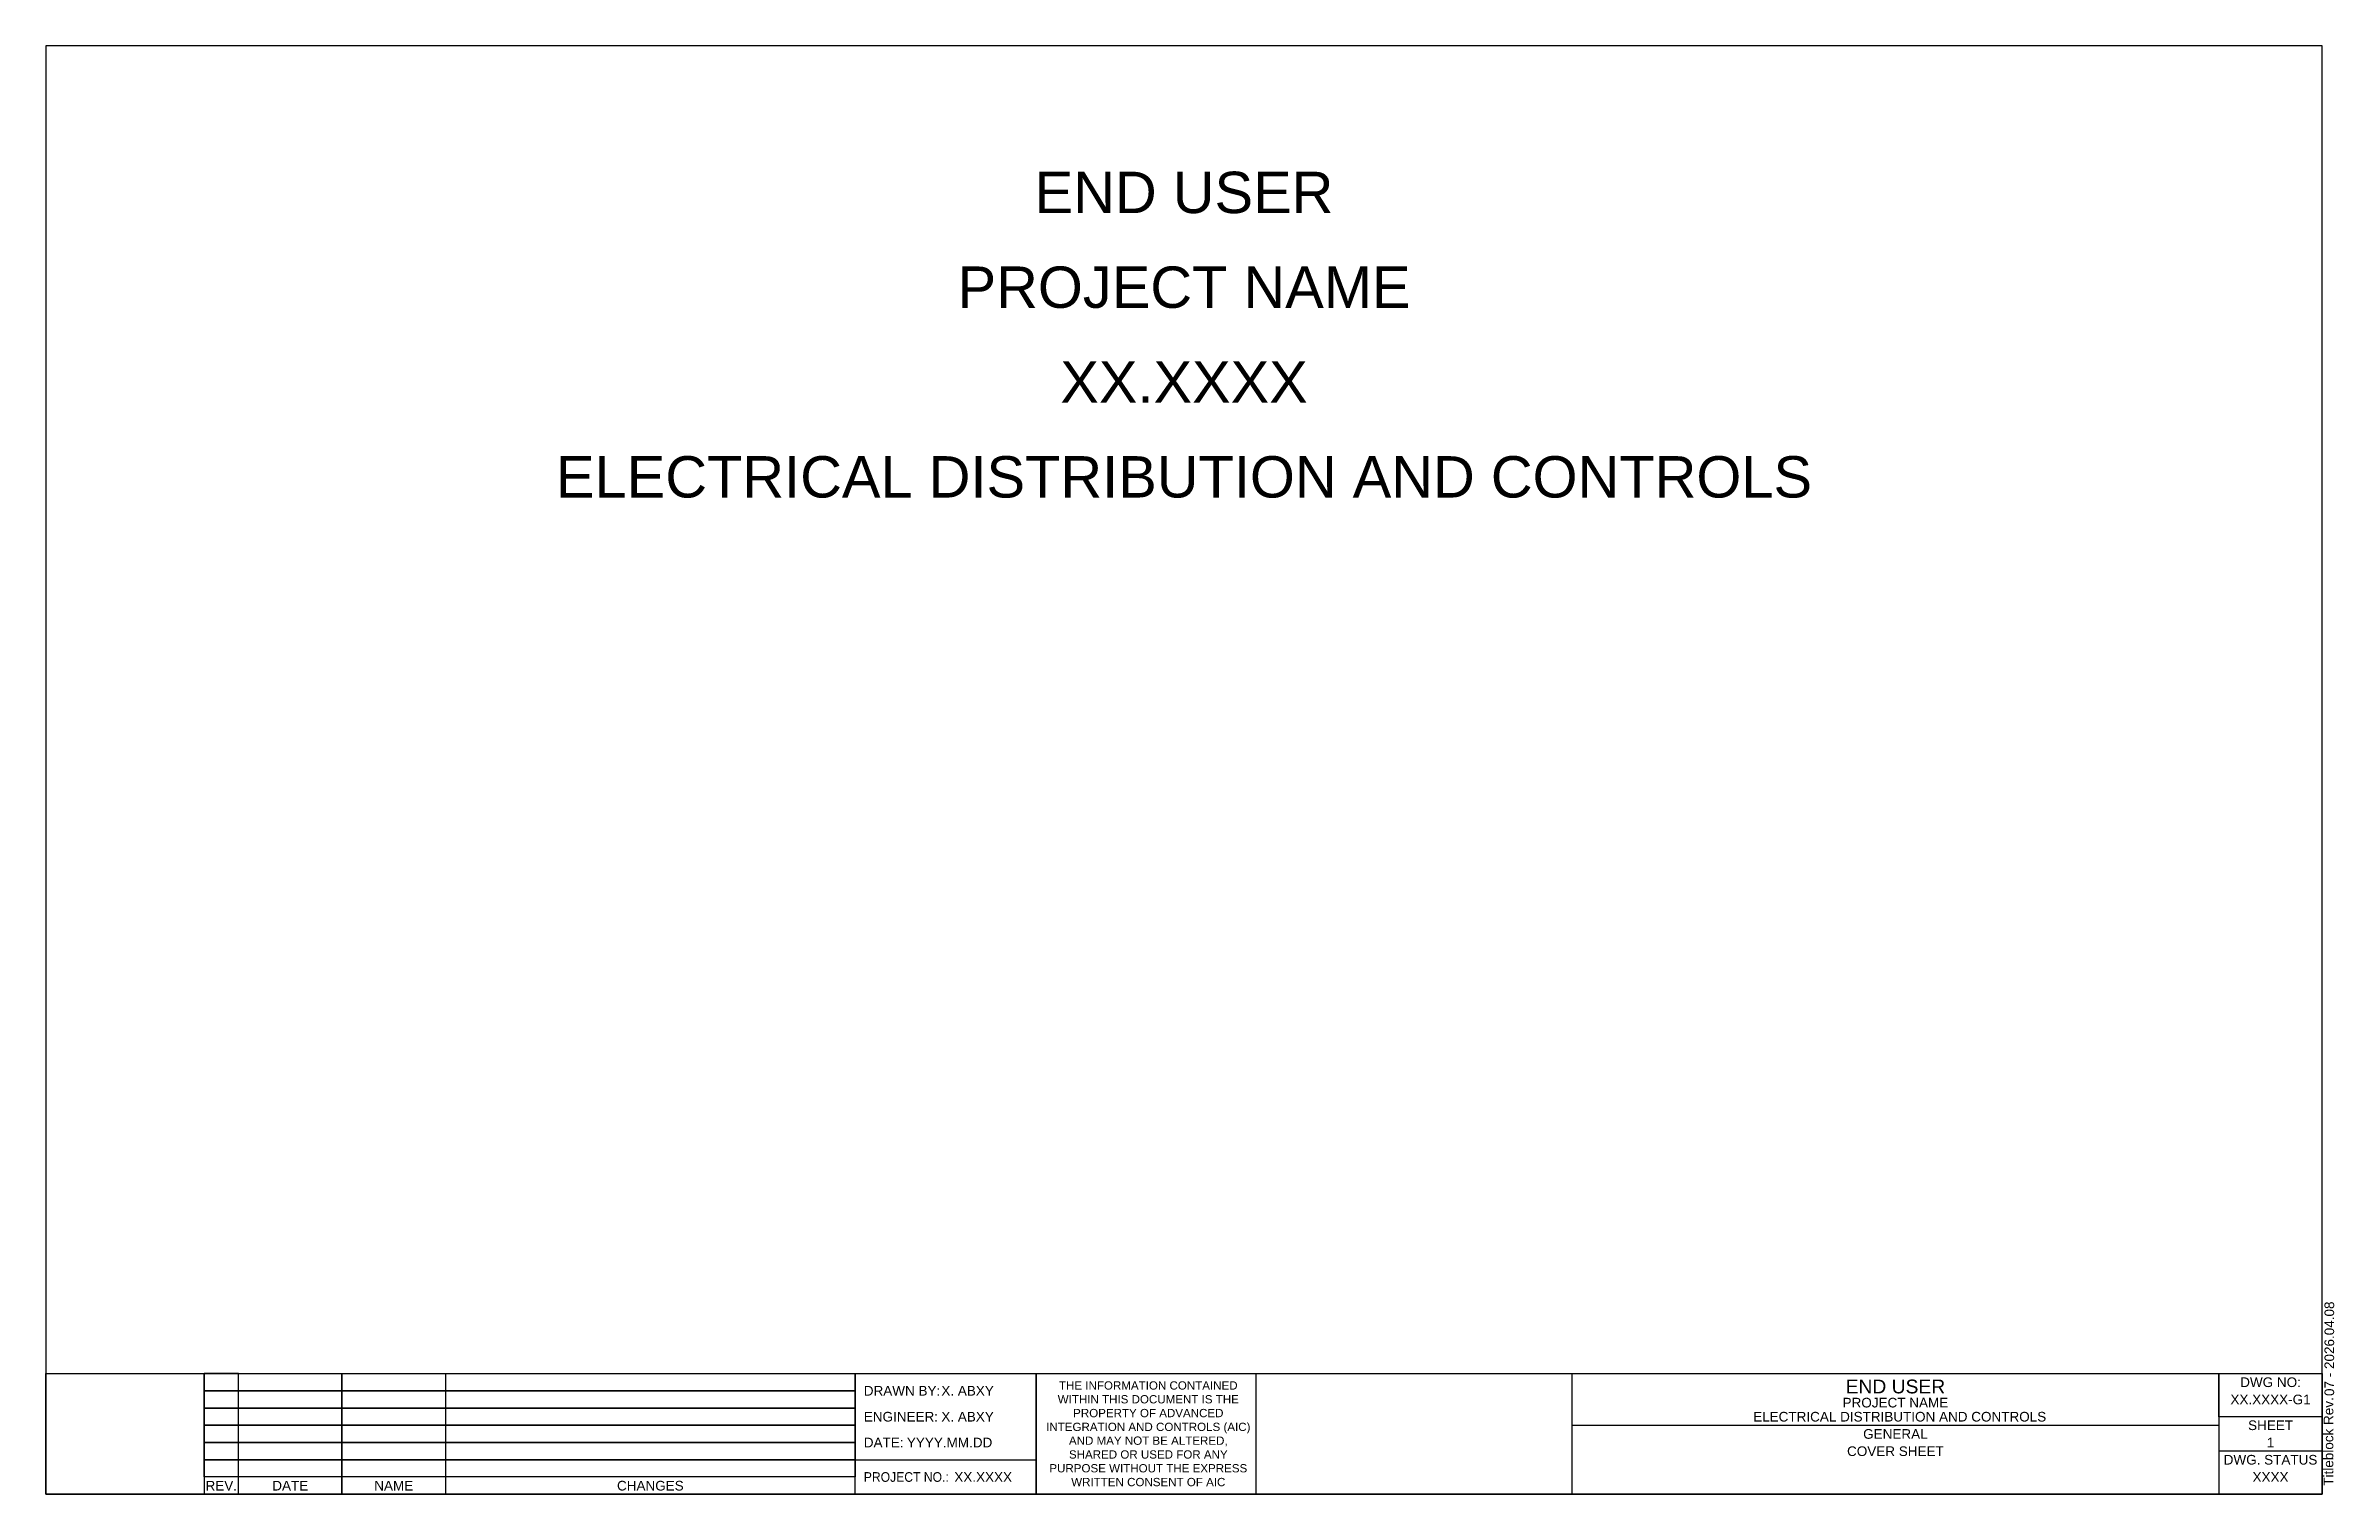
# Paper-space layout 'Layout1' of a CAD drawing. Header units: inches. Extents: x 0 to 16.6, y 0 to 10.5.
# The model-space entities are those that its viewports show. They can reach past a viewport. Long polylines and large blocks are cut down to what shows.
import ezdxf
from ezdxf.enums import TextEntityAlignment as Align

# ---------------------------------------------------------------- set-up
doc = ezdxf.new("R2010")
doc.units = ezdxf.units.IN
doc.header["$MEASUREMENT"] = 0
doc.layers.add('1_BORDER', color=52, linetype='Continuous', plot=False)
doc.layers.add('1_VIEWPORT', color=210, linetype='Continuous', plot=False)
doc.layers.add('1_TITLEBLOCK', color=7, linetype='Continuous')
doc.styles.get("Standard").update_dxf_attribs({"font": 'arial.ttf'})

# ---------------------------------------------------------------- blocks, each defined once
blk = doc.blocks.new('WML-SI_TITLEBLOCK_SCHEMATIC')
blk.add_line((1.147, 0), (1.147, 0))
for points in [[(0, 0), (16.5, 0), (16.5, 10.5), (0, 10.5)], [(0, 0.875), (16.5, 0.875), (16.5, 0), (0, 0)], [(1.397, 0.875), (1.147, 0.875), (1.147, 0), (1.397, 0)], [(1.147, 0.875), (5.866, 0.875), (5.866, 0.75), (1.147, 0.75)], [(1.397, 0.875), (2.147, 0.875), (2.147, 0), (1.397, 0)], [(2.147, 0.875), (2.897, 0.875), (2.897, 0), (2.147, 0)], [(5.866, 0.875), (7.179, 0.875), (7.179, 0), (5.866, 0)], [(7.179, 0.875), (8.77, 0.875), (8.77, 0), (7.179, 0)], [(11.062, 0.875), (15.75, 0.875), (15.75, 0), (11.062, 0)], [(15.75, 0.875), (16.5, 0.875), (16.5, 0.562), (15.75, 0.562)], [(1.147, 0.75), (5.866, 0.75), (5.866, 0.625), (1.147, 0.625)], [(1.147, 0.625), (5.866, 0.625), (5.866, 0.5), (1.147, 0.5)], [(1.147, 0.5), (5.866, 0.5), (5.866, 0.375), (1.147, 0.375)], [(11.062, 0.5), (15.75, 0.5), (15.75, 0), (11.062, 0)], [(1.147, 0.375), (5.866, 0.375), (5.866, 0.25), (1.147, 0.25)], [(1.147, 0.25), (5.866, 0.25), (5.866, 0.125), (1.147, 0.125)], [(5.866, 0.25), (7.179, 0.25), (7.179, 0), (5.866, 0)], [(15.75, 0), (16.5, 0), (16.5, 0.312), (15.75, 0.312)]]:
    blk.add_lwpolyline(points, close=True)
for s, p in [('DWG NO:', (16.125, 0.812)), ('SHEET', (16.125, 0.5)), ('DWG. STATUS', (16.125, 0.25)), ('REV.', (1.272, 0.062)), ('DATE', (1.772, 0.062)), ('NAME', (2.522, 0.062)), ('CHANGES', (4.382, 0.062))]:
    blk.add_text(s, height=0.07).set_placement(p, align=Align.MIDDLE_CENTER)
for s, p in [('DRAWN BY:', (5.929, 0.75)), ('ENGINEER:', (5.929, 0.562)), ('DATE:', (5.929, 0.375))]:
    blk.add_text(s, height=0.07).set_placement(p, align=Align.MIDDLE_LEFT)
blk.add_text('Titleblock Rev.', height=0.07, rotation=90).set_placement((16.545, 0.062), align=Align.MIDDLE_LEFT)
at = {"width": 0.9}
blk.add_text('PROJECT NO.:', height=0.07, dxfattribs=at).set_placement((5.929, 0.125), align=Align.MIDDLE_LEFT)
at = {"insert": (7.991, 0.438), "char_height": 0.06, "attachment_point": 5}
blk.add_mtext_dynamic_manual_height_columns('THE INFORMATION CONTAINED WITHIN THIS DOCUMENT IS THE PROPERTY OF ADVANCED INTEGRATION AND CONTROLS (AIC) AND MAY NOT BE ALTERED, SHARED OR USED FOR ANY PURPOSE WITHOUT THE EXPRESS WRITTEN CONSENT OF AIC', width=1.51243, gutter_width=0.5, heights=[0.868], dxfattribs=at)
for tag, height, p in [('OWNER', 0.3, (8.25, 9.438)), ('JOB_TITLE', 0.3, (8.25, 8.75)), ('PROJECT_NO', 0.3, (8.25, 8.062)), ('CONTENT', 0.3, (8.25, 7.375)), ('REV7', 0.07, (1.272, 0.938)), ('REV6', 0.07, (1.272, 0.812)), ('DATE7', 0.07, (1.772, 0.938)), ('DATE6', 0.07, (1.772, 0.812)), ('ENGINEER7', 0.07, (2.522, 0.938)), ('ENGINEER6', 0.07, (2.522, 0.812)), ('DESCRIPTION7', 0.07, (4.382, 0.938)), ('DESCRIPTION6', 0.07, (4.382, 0.812)), ('OWNER', 0.1, (13.406, 0.781)), ('REV5', 0.07, (1.272, 0.688)), ('DATE5', 0.07, (1.772, 0.688)), ('ENGINEER5', 0.07, (2.522, 0.688)), ('DESCRIPTION5', 0.07, (4.382, 0.688)), ('JOB_TITLE', 0.07, (13.406, 0.664)), ('DRAWING_NO', 0.07, (16.125, 0.688)), ('REV4', 0.07, (1.272, 0.562)), ('DATE4', 0.07, (1.772, 0.562)), ('ENGINEER4', 0.07, (2.522, 0.562)), ('DESCRIPTION4', 0.07, (4.382, 0.562)), ('CONTENT', 0.07, (13.438, 0.562)), ('REV3', 0.07, (1.272, 0.438)), ('REV2', 0.07, (1.272, 0.312)), ('DATE3', 0.07, (1.772, 0.438)), ('DATE2', 0.07, (1.772, 0.312)), ('ENGINEER2', 0.07, (2.518, 0.319)), ('ENGINEER3', 0.07, (2.522, 0.438)), ('DESCRIPTION3', 0.07, (4.382, 0.438)), ('DESCRIPTION2', 0.07, (4.382, 0.312)), ('SECTION', 0.07, (13.406, 0.438)), ('DESC1', 0.07, (13.406, 0.312)), ('SHEET', 0.07, (16.125, 0.375)), ('REV1', 0.07, (1.272, 0.188)), ('DATE1', 0.07, (1.772, 0.188)), ('ENGINEER1', 0.07, (2.522, 0.188)), ('DESCRIPTION1', 0.07, (4.382, 0.188)), ('DESC2', 0.07, (13.406, 0.188)), ('DESC3', 0.07, (13.406, 0.062)), ('STATUS', 0.07, (16.125, 0.125))]:
    blk.add_attdef(tag, text='', height=height).set_placement(p, align=Align.MIDDLE_CENTER)
blk.add_attdef('TITLBLCKREV', text='', height=0.07, rotation=90).set_placement((16.551, 0.712), align=Align.MIDDLE_LEFT)
for tag, p in [('DRAFTER', (6.491, 0.75)), ('ENGINEER', (6.491, 0.562)), ('DATE', (6.241, 0.375)), ('PROJECT_NO', (6.585, 0.125))]:
    blk.add_attdef(tag, text='', height=0.07).set_placement(p, align=Align.MIDDLE_LEFT)

msp = doc.modelspace()

# ---------------------------------------------------------------- linework, layer by layer
at = {"layer": '1_BORDER'}
msp.add_lwpolyline([(0, 0), (16.5, 0), (16.5, 9.625), (0, 9.625)], close=True, dxfattribs=at)

psp = doc.layouts.get("Layout1")

# ---------------------------------------------------------------- block references
at = {"layer": '1_TITLEBLOCK'}
ref = psp.add_blockref('WML-SI_TITLEBLOCK_SCHEMATIC', (0.01, 0.01), dxfattribs=at)
ref.add_attrib('SHEET', '1', dxfattribs={"layer": '0', "height": 0.07}).set_placement((16.135, 0.385), align=Align.MIDDLE_CENTER)
ref.add_attrib('DRAWING_NO', 'XX.XXXX-G1', dxfattribs={"layer": '0', "height": 0.07}).set_placement((16.135, 0.697), align=Align.MIDDLE_CENTER)
ref.add_attrib('DRAFTER', 'X. ABXY', dxfattribs={"layer": '0', "height": 0.07}).set_placement((6.501, 0.76), align=Align.MIDDLE_LEFT)
ref.add_attrib('DATE', 'YYYY.MM.DD', dxfattribs={"layer": '0', "height": 0.07}).set_placement((6.251, 0.385), align=Align.MIDDLE_LEFT)
ref.add_attrib('ENGINEER', 'X. ABXY', dxfattribs={"layer": '0', "height": 0.07}).set_placement((6.501, 0.572), align=Align.MIDDLE_LEFT)
ref.add_attrib('STATUS', 'XXXX', dxfattribs={"layer": '0', "height": 0.07}).set_placement((16.135, 0.135), align=Align.MIDDLE_CENTER)
ref.add_attrib('JOB_TITLE', 'PROJECT NAME', dxfattribs={"layer": '0', "height": 0.3}).set_placement((8.26, 8.76), align=Align.MIDDLE_CENTER)
ref.add_attrib('OWNER', 'END USER', dxfattribs={"layer": '0', "height": 0.3}).set_placement((8.26, 9.447), align=Align.MIDDLE_CENTER)
ref.add_attrib('PROJECT_NO', 'XX.XXXX', dxfattribs={"layer": '0', "height": 0.3}).set_placement((8.26, 8.072), align=Align.MIDDLE_CENTER)
ref.add_attrib('CONTENT', 'ELECTRICAL DISTRIBUTION AND CONTROLS', dxfattribs={"layer": '0', "height": 0.3}).set_placement((8.26, 7.385), align=Align.MIDDLE_CENTER)
ref.add_attrib('PROJECT_NO', 'XX.XXXX', dxfattribs={"layer": '0', "height": 0.07}).set_placement((6.595, 0.135), align=Align.MIDDLE_LEFT)
ref.add_attrib('DESC1', 'COVER SHEET', dxfattribs={"layer": '0', "height": 0.07}).set_placement((13.416, 0.322), align=Align.MIDDLE_CENTER)
ref.add_attrib('SECTION', 'GENERAL', dxfattribs={"layer": '0', "height": 0.07}).set_placement((13.416, 0.447), align=Align.MIDDLE_CENTER)
ref.add_attrib('OWNER', 'END USER', dxfattribs={"layer": '0', "height": 0.1}).set_placement((13.416, 0.791), align=Align.MIDDLE_CENTER)
ref.add_attrib('JOB_TITLE', 'PROJECT NAME', dxfattribs={"layer": '0', "height": 0.07}).set_placement((13.416, 0.674), align=Align.MIDDLE_CENTER)
ref.add_attrib('CONTENT', 'ELECTRICAL DISTRIBUTION AND CONTROLS', dxfattribs={"layer": '0', "height": 0.07}).set_placement((13.447, 0.572), align=Align.MIDDLE_CENTER)
ref.add_attrib('TITLBLCKREV', '07 - 2026.04.08', dxfattribs={"layer": '0', "height": 0.07, "rotation": 90}).set_placement((16.561, 0.722), align=Align.MIDDLE_LEFT)

# ---------------------------------------------------------------- viewports
at = {"layer": '1_VIEWPORT', "view_target_point": (8.25, 4.812)}
psp.add_viewport(center=(8.26, 5.697), size=(16.5, 9.625), view_center_point=(0, 0), view_height=9.625, dxfattribs=at)

doc.saveas('drawing.dxf')
